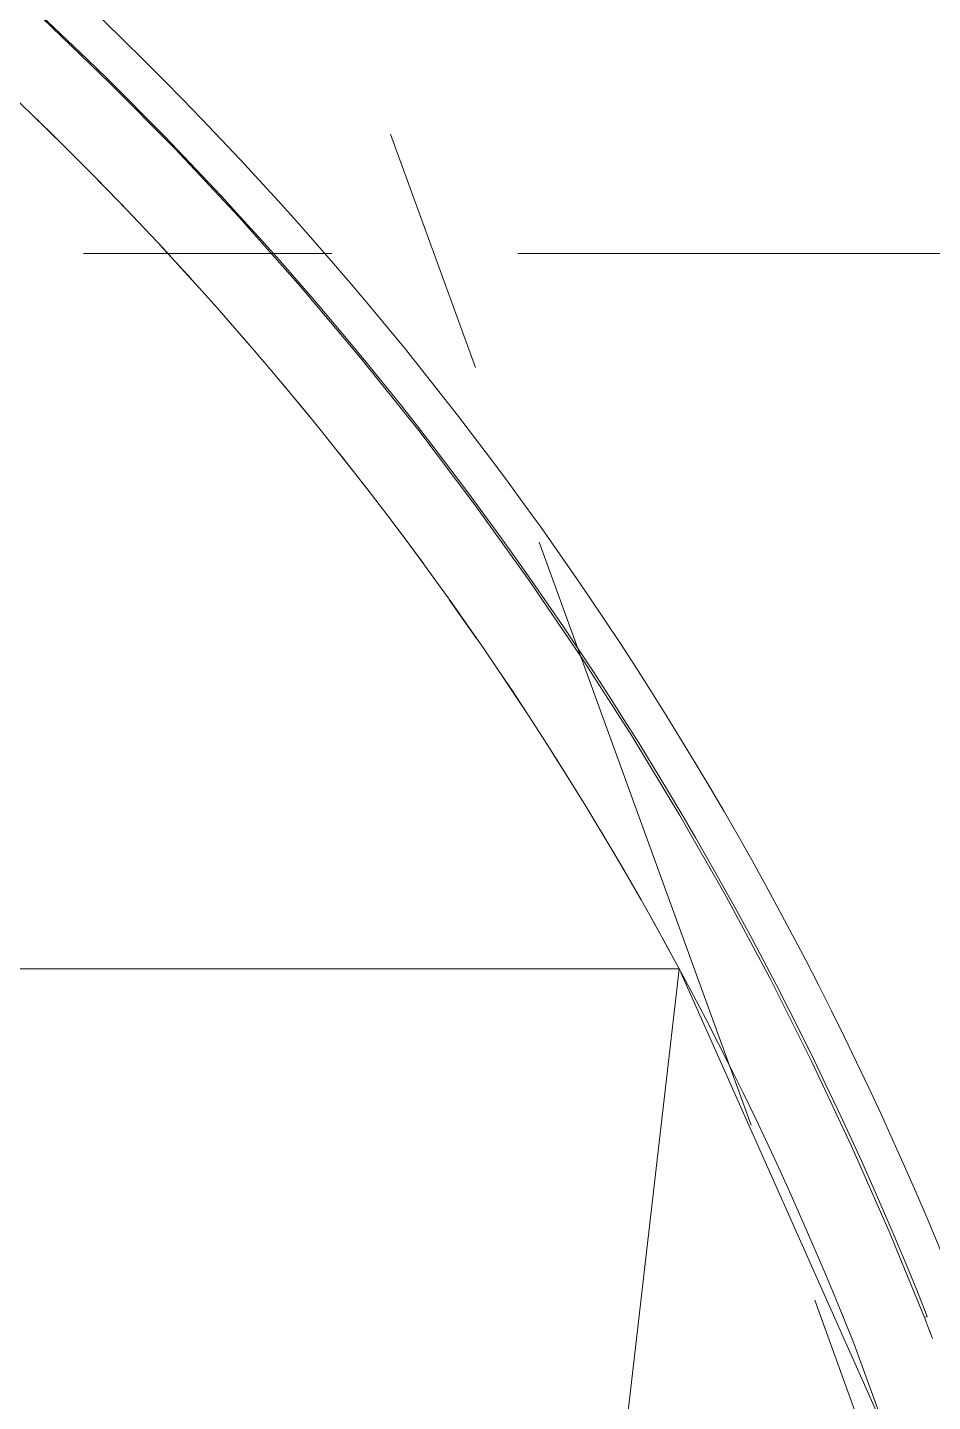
# Model space of a CAD drawing. Header units: millimetres. Extents: x 48966 to 155647, y -43515 to 26217.
# Drawn here: x 129564 to 134198, y 13643 to 20675 of the extents above; entities that cross this region are included whole.
import ezdxf

# ---------------------------------------------------------------- set-up
doc = ezdxf.new("R2010")
doc.units = ezdxf.units.MM
doc.linetypes.add('Осевые', pattern=[6350, 1270, -952.5, 3175, -952.5])
for name, color, linetype, lineweight in [('Внутренние кромки', 7, 'Continuous', 9), ('Оси-2', 7, 'Осевые', 9), ('Перекрытия', 7, 'Continuous', 9), ('Стены', 7, 'Continuous', 9)]:
    doc.layers.add(name, color=color, linetype=linetype, lineweight=lineweight)

msp = doc.modelspace()

# ---------------------------------------------------------------- linework, layer by layer
at = {"layer": 'Внутренние кромки'}
msp.add_line((131594.5, 4576.4), (132901, 15854.5), dxfattribs=at)
at = {"layer": 'Оси-2'}
for p, q in [((129251.3, 26095.3), (153940.5, -41737.8)), ((150171.6, 19517.1), (50565.6, 19517.1))]:
    msp.add_line(p, q, dxfattribs=at)
at = {"layer": 'Перекрытия'}
for p, q in [((129753.7, 20065.6), (129581.4, 20234.3)), ((130082.9, 19730.3), (129915.2, 19903.3)), ((130403.2, 19386.4), (130240.2, 19563.6)), ((130714.3, 19034.2), (130556.2, 19215.5)), ((131016.2, 18674), (130862.9, 18859.3)), ((131308.5, 18306), (131160.2, 18495.2)), ((131591, 17930.5), (131447.8, 18123.4)), ((131863.7, 17547.7), (131725.6, 17744.2)), ((132126.2, 17157.9), (131993.4, 17357.9)), ((132378.4, 16761.4), (132250.9, 16964.7)), ((132620.1, 16358.4), (132498, 16564.9)), ((132851.2, 15949.2), (132734.6, 16158.8)), ((128671.1, 15857.2), (132899.6, 15857.2)), ((128671.1, 15857.2), (132899.6, 15857.2)), ((132909.5, 15838.8), (133970.6, 13457.8))]:
    msp.add_line(p, q, dxfattribs=at)
at = {"layer": 'Стены'}
for p, q in [((134156.4, 14072), (134170.7, 14077.5)), ((150254.8, -31282.8), (133796.7, 13935.5))]:
    msp.add_line(p, q, dxfattribs=at)
at = {"layer": 'Стены', "flags": 128}
for points in [[(129641.2, 20722.7), (129984.7, 20392.1), (130319.5, 20052.8), (130645.4, 19704.8), (130962.1, 19348.5), (131269.4, 18984), (131567.1, 18611.7), (131855, 18231.7), (132133, 17844.4), (132400.7, 17450), (132658.1, 17048.8), (132905, 16641), (133141.2, 16226.9), (133366.5, 15806.8), (133580.9, 15380.9), (133784, 14949.7), (133975.9, 14513.3), (134156.3, 14072)], [(134156.3, 14072), (134177.3, 14018.6), (134198.1, 13965.1)]]:
    msp.add_lwpolyline(points, dxfattribs=at)
at = {"layer": 'Стены'}
for centre, radius, start, end in [((117114.4, 7360.1), 18521.1, 21.1313, 78.16628), ((117115.9, 7332.2), 18340.3, 21.57905, 78.19332), ((117115.9, 7332.2), 17940.3, 21.59656, 78.23409), ((117114.4, 7360.1), 18316.1, 21.13762, 21.49684)]:
    msp.add_arc(centre, radius, start, end, dxfattribs=at)

doc.saveas('drawing.dxf')
